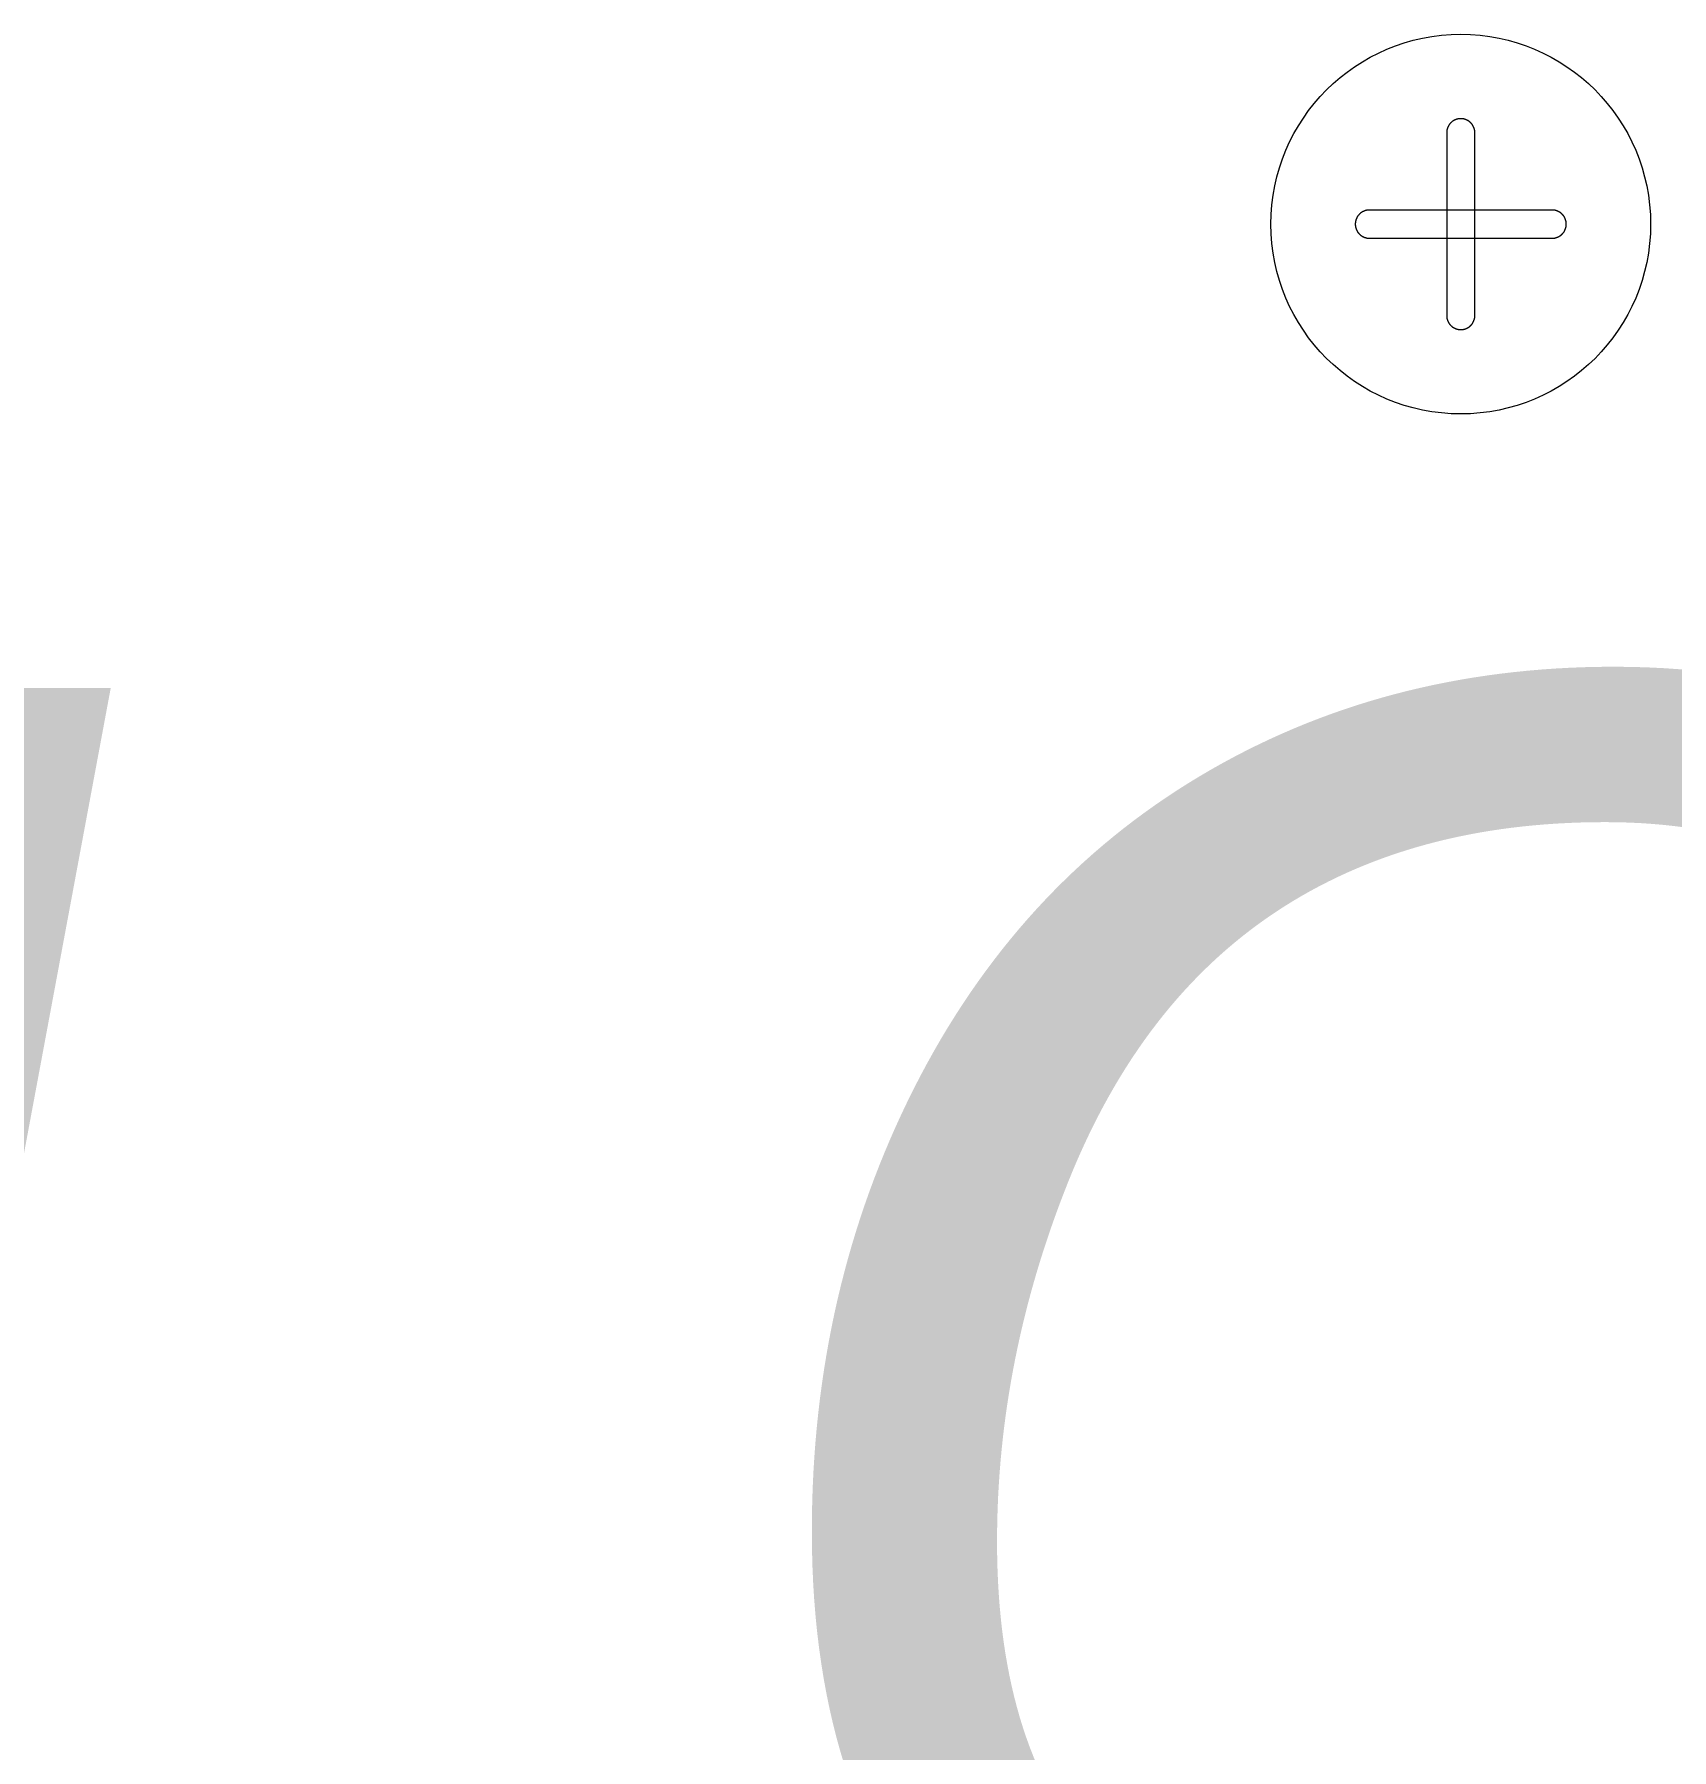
# Model space of a CAD drawing. Header units: millimetres. Extents: x 1322820 to 1391563, y 1051909 to 1098256.
# Drawn here: x 1364523.9 to 1364639, y 1068309.6 to 1068430.2 of the extents above; entities that cross this region are included whole.
import ezdxf

# ---------------------------------------------------------------- set-up
doc = ezdxf.new("R2010")
doc.units = ezdxf.units.MM
doc.header["$MEASUREMENT"] = 0
doc.layers.get('0').update_dxf_attribs({"true_color": 0x787878})
doc.layers.add('instalatii - echipamente_Pen_No__21', color=7, linetype='Continuous', lineweight=20, true_color=0x787878)
doc.layers.add('New_instalatii - echipamente_Pen_No__1', color=7, linetype='Continuous', lineweight=13, true_color=0x787878)
doc.styles.add('GENERATED_STYLE_3', font='ariali.ttf')

# ---------------------------------------------------------------- blocks, each defined once
blk = doc.blocks.new('terasa')
at = {"layer": 'instalatii - echipamente_Pen_No__21', "linetype": 'Continuous', "lineweight": 20}
for p, q in [((1364623.209, 1068423.287), (1364623.209, 1068410.43)), ((1364623.209, 1068423.287), (1364623.209, 1068410.43)), ((1364625.187, 1068410.43), (1364625.187, 1068423.287)), ((1364625.187, 1068410.43), (1364625.187, 1068423.287)), ((1364630.626, 1068417.847), (1364617.769, 1068417.847)), ((1364625.187, 1068417.847), (1364623.209, 1068417.847)), ((1364617.769, 1068415.869), (1364630.626, 1068415.869)), ((1364623.209, 1068415.869), (1364625.187, 1068415.869))]:
    blk.add_line(p, q, dxfattribs=at)
at = {"layer": 'instalatii - echipamente_Pen_No__21', "linetype": 'Continuous', "lineweight": 20, "flags": 128}
for points in [[(1364624.198, 1068424.276), (1364624.177, 1068424.276), (1364624.166, 1068424.276), (1364624.153, 1068424.276), (1364624.138, 1068424.276), (1364624.127, 1068424.275), (1364624.116, 1068424.275), (1364624.104, 1068424.274), (1364624.091, 1068424.273), (1364624.079, 1068424.272), (1364624.066, 1068424.271), (1364624.053, 1068424.27), (1364624.039, 1068424.268), (1364624.026, 1068424.266), (1364624.012, 1068424.263), (1364623.997, 1068424.26), (1364623.982, 1068424.256), (1364623.966, 1068424.252), (1364623.949, 1068424.247), (1364623.932, 1068424.241), (1364623.913, 1068424.235), (1364623.903, 1068424.232), (1364623.893, 1068424.228), (1364623.883, 1068424.224), (1364623.872, 1068424.22), (1364623.862, 1068424.216), (1364623.851, 1068424.212), (1364623.841, 1068424.208), (1364623.83, 1068424.204), (1364623.819, 1068424.199), (1364623.809, 1068424.195), (1364623.798, 1068424.19), (1364623.788, 1068424.186), (1364623.777, 1068424.181), (1364623.767, 1068424.177), (1364623.757, 1068424.172), (1364623.747, 1068424.168), (1364623.738, 1068424.163), (1364623.728, 1068424.159), (1364623.719, 1068424.154), (1364623.702, 1068424.145), (1364623.686, 1068424.137), (1364623.672, 1068424.128), (1364623.658, 1068424.12), (1364623.645, 1068424.112), (1364623.633, 1068424.104), (1364623.621, 1068424.096), (1364623.611, 1068424.088), (1364623.6, 1068424.08), (1364623.59, 1068424.072), (1364623.58, 1068424.064), (1364623.571, 1068424.055), (1364623.561, 1068424.047), (1364623.552, 1068424.038), (1364623.543, 1068424.03), (1364623.534, 1068424.021), (1364623.525, 1068424.012), (1364623.516, 1068424.004), (1364623.507, 1068423.995), (1364623.498, 1068423.986), (1364623.49, 1068423.977), (1364623.481, 1068423.969), (1364623.472, 1068423.96), (1364623.463, 1068423.951), (1364623.455, 1068423.942), (1364623.446, 1068423.933), (1364623.438, 1068423.923), (1364623.429, 1068423.914), (1364623.421, 1068423.904), (1364623.412, 1068423.894), (1364623.404, 1068423.884), (1364623.396, 1068423.874), (1364623.388, 1068423.863), (1364623.38, 1068423.851), (1364623.372, 1068423.839), (1364623.364, 1068423.826), (1364623.356, 1068423.813), (1364623.348, 1068423.798), (1364623.339, 1068423.782), (1364623.33, 1068423.765), (1364623.326, 1068423.756), (1364623.321, 1068423.746), (1364623.317, 1068423.737), (1364623.312, 1068423.727), (1364623.308, 1068423.717), (1364623.303, 1068423.707), (1364623.299, 1068423.696), (1364623.294, 1068423.686), (1364623.29, 1068423.675), (1364623.285, 1068423.665), (1364623.281, 1068423.654), (1364623.276, 1068423.643), (1364623.272, 1068423.633), (1364623.268, 1068423.622), (1364623.264, 1068423.612), (1364623.26, 1068423.601), (1364623.256, 1068423.591), (1364623.253, 1068423.581), (1364623.25, 1068423.571), (1364623.246, 1068423.562), (1364623.24, 1068423.543), (1364623.235, 1068423.526), (1364623.231, 1068423.51), (1364623.227, 1068423.494), (1364623.223, 1068423.48), (1364623.22, 1068423.465), (1364623.218, 1068423.452), (1364623.216, 1068423.438), (1364623.214, 1068423.425), (1364623.213, 1068423.412), (1364623.212, 1068423.4), (1364623.211, 1068423.387), (1364623.21, 1068423.375), (1364623.21, 1068423.363), (1364623.209, 1068423.352), (1364623.209, 1068423.341), (1364623.209, 1068423.327), (1364623.209, 1068423.314), (1364623.209, 1068423.287)], [(1364624.198, 1068424.276), (1364624.177, 1068424.276), (1364624.166, 1068424.276), (1364624.153, 1068424.276), (1364624.138, 1068424.276), (1364624.127, 1068424.275), (1364624.116, 1068424.275), (1364624.104, 1068424.274), (1364624.091, 1068424.273), (1364624.079, 1068424.272), (1364624.066, 1068424.271), (1364624.053, 1068424.27), (1364624.039, 1068424.268), (1364624.026, 1068424.266), (1364624.012, 1068424.263), (1364623.997, 1068424.26), (1364623.982, 1068424.256), (1364623.966, 1068424.252), (1364623.949, 1068424.247), (1364623.932, 1068424.241), (1364623.913, 1068424.235), (1364623.903, 1068424.232), (1364623.893, 1068424.228), (1364623.883, 1068424.224), (1364623.872, 1068424.22), (1364623.862, 1068424.216), (1364623.851, 1068424.212), (1364623.841, 1068424.208), (1364623.83, 1068424.204), (1364623.819, 1068424.199), (1364623.809, 1068424.195), (1364623.798, 1068424.19), (1364623.788, 1068424.186), (1364623.777, 1068424.181), (1364623.767, 1068424.177), (1364623.757, 1068424.172), (1364623.747, 1068424.168), (1364623.738, 1068424.163), (1364623.728, 1068424.159), (1364623.719, 1068424.154), (1364623.702, 1068424.145), (1364623.686, 1068424.137), (1364623.672, 1068424.128), (1364623.658, 1068424.12), (1364623.645, 1068424.112), (1364623.633, 1068424.104), (1364623.621, 1068424.096), (1364623.611, 1068424.088), (1364623.6, 1068424.08), (1364623.59, 1068424.072), (1364623.58, 1068424.064), (1364623.571, 1068424.055), (1364623.561, 1068424.047), (1364623.552, 1068424.038), (1364623.543, 1068424.03), (1364623.534, 1068424.021), (1364623.525, 1068424.012), (1364623.516, 1068424.004), (1364623.507, 1068423.995), (1364623.498, 1068423.986), (1364623.49, 1068423.977), (1364623.481, 1068423.969), (1364623.472, 1068423.96), (1364623.463, 1068423.951), (1364623.455, 1068423.942), (1364623.446, 1068423.933), (1364623.438, 1068423.923), (1364623.429, 1068423.914), (1364623.421, 1068423.904), (1364623.412, 1068423.894), (1364623.404, 1068423.884), (1364623.396, 1068423.874), (1364623.388, 1068423.863), (1364623.38, 1068423.851), (1364623.372, 1068423.839), (1364623.364, 1068423.826), (1364623.356, 1068423.813), (1364623.348, 1068423.798), (1364623.339, 1068423.782), (1364623.33, 1068423.765), (1364623.326, 1068423.756), (1364623.321, 1068423.746), (1364623.317, 1068423.737), (1364623.312, 1068423.727), (1364623.308, 1068423.717), (1364623.303, 1068423.707), (1364623.299, 1068423.696), (1364623.294, 1068423.686), (1364623.29, 1068423.675), (1364623.285, 1068423.665), (1364623.281, 1068423.654), (1364623.276, 1068423.643), (1364623.272, 1068423.633), (1364623.268, 1068423.622), (1364623.264, 1068423.612), (1364623.26, 1068423.601), (1364623.256, 1068423.591), (1364623.253, 1068423.581), (1364623.25, 1068423.571), (1364623.246, 1068423.562), (1364623.24, 1068423.543), (1364623.235, 1068423.526), (1364623.231, 1068423.51), (1364623.227, 1068423.494), (1364623.223, 1068423.48), (1364623.22, 1068423.465), (1364623.218, 1068423.452), (1364623.216, 1068423.438), (1364623.214, 1068423.425), (1364623.213, 1068423.412), (1364623.212, 1068423.4), (1364623.211, 1068423.387), (1364623.21, 1068423.375), (1364623.21, 1068423.363), (1364623.209, 1068423.352), (1364623.209, 1068423.341), (1364623.209, 1068423.327), (1364623.209, 1068423.314), (1364623.209, 1068423.287)], [(1364625.187, 1068423.287), (1364625.187, 1068423.308), (1364625.187, 1068423.318), (1364625.187, 1068423.331), (1364625.187, 1068423.346), (1364625.186, 1068423.357), (1364625.186, 1068423.369), (1364625.185, 1068423.381), (1364625.184, 1068423.393), (1364625.183, 1068423.406), (1364625.182, 1068423.419), (1364625.181, 1068423.432), (1364625.179, 1068423.445), (1364625.177, 1068423.458), (1364625.174, 1068423.472), (1364625.171, 1068423.487), (1364625.167, 1068423.502), (1364625.163, 1068423.518), (1364625.158, 1068423.535), (1364625.153, 1068423.552), (1364625.146, 1068423.571), (1364625.143, 1068423.581), (1364625.139, 1068423.591), (1364625.136, 1068423.601), (1364625.132, 1068423.612), (1364625.128, 1068423.622), (1364625.124, 1068423.633), (1364625.119, 1068423.643), (1364625.115, 1068423.654), (1364625.111, 1068423.665), (1364625.106, 1068423.675), (1364625.102, 1068423.686), (1364625.097, 1068423.696), (1364625.093, 1068423.707), (1364625.088, 1068423.717), (1364625.084, 1068423.727), (1364625.079, 1068423.737), (1364625.074, 1068423.746), (1364625.07, 1068423.756), (1364625.066, 1068423.765), (1364625.057, 1068423.782), (1364625.048, 1068423.798), (1364625.04, 1068423.813), (1364625.032, 1068423.826), (1364625.024, 1068423.839), (1364625.016, 1068423.851), (1364625.008, 1068423.863), (1364625, 1068423.874), (1364624.991, 1068423.884), (1364624.983, 1068423.894), (1364624.975, 1068423.904), (1364624.967, 1068423.914), (1364624.958, 1068423.923), (1364624.95, 1068423.933), (1364624.941, 1068423.942), (1364624.932, 1068423.951), (1364624.924, 1068423.96), (1364624.915, 1068423.969), (1364624.906, 1068423.977), (1364624.897, 1068423.986), (1364624.889, 1068423.995), (1364624.88, 1068424.004), (1364624.871, 1068424.012), (1364624.862, 1068424.021), (1364624.853, 1068424.03), (1364624.844, 1068424.038), (1364624.835, 1068424.047), (1364624.825, 1068424.055), (1364624.816, 1068424.064), (1364624.806, 1068424.072), (1364624.796, 1068424.08), (1364624.785, 1068424.088), (1364624.774, 1068424.096), (1364624.763, 1068424.104), (1364624.751, 1068424.112), (1364624.738, 1068424.12), (1364624.724, 1068424.128), (1364624.709, 1068424.137), (1364624.694, 1068424.145), (1364624.677, 1068424.154), (1364624.667, 1068424.159), (1364624.658, 1068424.163), (1364624.649, 1068424.168), (1364624.639, 1068424.172), (1364624.629, 1068424.177), (1364624.618, 1068424.181), (1364624.608, 1068424.186), (1364624.598, 1068424.19), (1364624.587, 1068424.195), (1364624.576, 1068424.199), (1364624.566, 1068424.204), (1364624.555, 1068424.208), (1364624.544, 1068424.212), (1364624.534, 1068424.216), (1364624.523, 1068424.22), (1364624.513, 1068424.224), (1364624.503, 1068424.228), (1364624.493, 1068424.232), (1364624.483, 1068424.235), (1364624.473, 1068424.238), (1364624.455, 1068424.244), (1364624.438, 1068424.249), (1364624.422, 1068424.254), (1364624.406, 1068424.258), (1364624.391, 1068424.261), (1364624.377, 1068424.264), (1364624.363, 1068424.267), (1364624.35, 1068424.269), (1364624.337, 1068424.27), (1364624.324, 1068424.272), (1364624.311, 1068424.273), (1364624.298, 1068424.274), (1364624.286, 1068424.275), (1364624.274, 1068424.275), (1364624.263, 1068424.275), (1364624.252, 1068424.276), (1364624.238, 1068424.276), (1364624.225, 1068424.276), (1364624.198, 1068424.276)], [(1364625.187, 1068423.287), (1364625.187, 1068423.308), (1364625.187, 1068423.318), (1364625.187, 1068423.331), (1364625.187, 1068423.346), (1364625.186, 1068423.357), (1364625.186, 1068423.369), (1364625.185, 1068423.381), (1364625.184, 1068423.393), (1364625.183, 1068423.406), (1364625.182, 1068423.419), (1364625.181, 1068423.432), (1364625.179, 1068423.445), (1364625.177, 1068423.458), (1364625.174, 1068423.472), (1364625.171, 1068423.487), (1364625.167, 1068423.502), (1364625.163, 1068423.518), (1364625.158, 1068423.535), (1364625.153, 1068423.552), (1364625.146, 1068423.571), (1364625.143, 1068423.581), (1364625.139, 1068423.591), (1364625.136, 1068423.601), (1364625.132, 1068423.612), (1364625.128, 1068423.622), (1364625.124, 1068423.633), (1364625.119, 1068423.643), (1364625.115, 1068423.654), (1364625.111, 1068423.665), (1364625.106, 1068423.675), (1364625.102, 1068423.686), (1364625.097, 1068423.696), (1364625.093, 1068423.707), (1364625.088, 1068423.717), (1364625.084, 1068423.727), (1364625.079, 1068423.737), (1364625.074, 1068423.746), (1364625.07, 1068423.756), (1364625.066, 1068423.765), (1364625.057, 1068423.782), (1364625.048, 1068423.798), (1364625.04, 1068423.813), (1364625.032, 1068423.826), (1364625.024, 1068423.839), (1364625.016, 1068423.851), (1364625.008, 1068423.863), (1364625, 1068423.874), (1364624.991, 1068423.884), (1364624.983, 1068423.894), (1364624.975, 1068423.904), (1364624.967, 1068423.914), (1364624.958, 1068423.923), (1364624.95, 1068423.933), (1364624.941, 1068423.942), (1364624.932, 1068423.951), (1364624.924, 1068423.96), (1364624.915, 1068423.969), (1364624.906, 1068423.977), (1364624.897, 1068423.986), (1364624.889, 1068423.995), (1364624.88, 1068424.004), (1364624.871, 1068424.012), (1364624.862, 1068424.021), (1364624.853, 1068424.03), (1364624.844, 1068424.038), (1364624.835, 1068424.047), (1364624.825, 1068424.055), (1364624.816, 1068424.064), (1364624.806, 1068424.072), (1364624.796, 1068424.08), (1364624.785, 1068424.088), (1364624.774, 1068424.096), (1364624.763, 1068424.104), (1364624.751, 1068424.112), (1364624.738, 1068424.12), (1364624.724, 1068424.128), (1364624.709, 1068424.137), (1364624.694, 1068424.145), (1364624.677, 1068424.154), (1364624.667, 1068424.159), (1364624.658, 1068424.163), (1364624.649, 1068424.168), (1364624.639, 1068424.172), (1364624.629, 1068424.177), (1364624.618, 1068424.181), (1364624.608, 1068424.186), (1364624.598, 1068424.19), (1364624.587, 1068424.195), (1364624.576, 1068424.199), (1364624.566, 1068424.204), (1364624.555, 1068424.208), (1364624.544, 1068424.212), (1364624.534, 1068424.216), (1364624.523, 1068424.22), (1364624.513, 1068424.224), (1364624.503, 1068424.228), (1364624.493, 1068424.232), (1364624.483, 1068424.235), (1364624.473, 1068424.238), (1364624.455, 1068424.244), (1364624.438, 1068424.249), (1364624.422, 1068424.254), (1364624.406, 1068424.258), (1364624.391, 1068424.261), (1364624.377, 1068424.264), (1364624.363, 1068424.267), (1364624.35, 1068424.269), (1364624.337, 1068424.27), (1364624.324, 1068424.272), (1364624.311, 1068424.273), (1364624.298, 1068424.274), (1364624.286, 1068424.275), (1364624.274, 1068424.275), (1364624.263, 1068424.275), (1364624.252, 1068424.276), (1364624.238, 1068424.276), (1364624.225, 1068424.276), (1364624.198, 1068424.276)], [(1364617.769, 1068417.847), (1364617.749, 1068417.847), (1364617.738, 1068417.847), (1364617.725, 1068417.847), (1364617.71, 1068417.847), (1364617.699, 1068417.847), (1364617.688, 1068417.846), (1364617.675, 1068417.846), (1364617.663, 1068417.845), (1364617.65, 1068417.844), (1364617.638, 1068417.843), (1364617.625, 1068417.841), (1364617.611, 1068417.839), (1364617.598, 1068417.837), (1364617.584, 1068417.834), (1364617.569, 1068417.831), (1364617.554, 1068417.828), (1364617.538, 1068417.823), (1364617.522, 1068417.819), (1364617.504, 1068417.813), (1364617.485, 1068417.807), (1364617.475, 1068417.803), (1364617.465, 1068417.8), (1364617.455, 1068417.796), (1364617.445, 1068417.792), (1364617.434, 1068417.788), (1364617.424, 1068417.784), (1364617.413, 1068417.78), (1364617.402, 1068417.776), (1364617.392, 1068417.771), (1364617.381, 1068417.767), (1364617.37, 1068417.762), (1364617.36, 1068417.758), (1364617.35, 1068417.753), (1364617.339, 1068417.749), (1364617.329, 1068417.744), (1364617.319, 1068417.739), (1364617.31, 1068417.735), (1364617.301, 1068417.73), (1364617.291, 1068417.726), (1364617.274, 1068417.717), (1364617.258, 1068417.709), (1364617.244, 1068417.7), (1364617.23, 1068417.692), (1364617.217, 1068417.684), (1364617.205, 1068417.676), (1364617.193, 1068417.668), (1364617.182, 1068417.66), (1364617.172, 1068417.652), (1364617.162, 1068417.644), (1364617.152, 1068417.636), (1364617.142, 1068417.627), (1364617.133, 1068417.619), (1364617.124, 1068417.61), (1364617.115, 1068417.601), (1364617.105, 1068417.593), (1364617.097, 1068417.584), (1364617.088, 1068417.575), (1364617.079, 1068417.567), (1364617.07, 1068417.558), (1364617.061, 1068417.549), (1364617.053, 1068417.54), (1364617.044, 1068417.531), (1364617.035, 1068417.522), (1364617.026, 1068417.513), (1364617.018, 1068417.504), (1364617.009, 1068417.495), (1364617.001, 1068417.486), (1364616.993, 1068417.476), (1364616.984, 1068417.466), (1364616.976, 1068417.456), (1364616.968, 1068417.446), (1364616.96, 1068417.435), (1364616.952, 1068417.423), (1364616.944, 1068417.411), (1364616.936, 1068417.398), (1364616.928, 1068417.385), (1364616.919, 1068417.37), (1364616.911, 1068417.354), (1364616.902, 1068417.337), (1364616.898, 1068417.328), (1364616.893, 1068417.319), (1364616.889, 1068417.309), (1364616.884, 1068417.299), (1364616.879, 1068417.289), (1364616.875, 1068417.279), (1364616.87, 1068417.269), (1364616.866, 1068417.258), (1364616.861, 1068417.247), (1364616.857, 1068417.237), (1364616.852, 1068417.226), (1364616.848, 1068417.215), (1364616.844, 1068417.205), (1364616.84, 1068417.194), (1364616.836, 1068417.184), (1364616.832, 1068417.173), (1364616.828, 1068417.163), (1364616.825, 1068417.153), (1364616.821, 1068417.143), (1364616.818, 1068417.134), (1364616.812, 1068417.116), (1364616.807, 1068417.098), (1364616.802, 1068417.082), (1364616.798, 1068417.066), (1364616.795, 1068417.052), (1364616.792, 1068417.037), (1364616.79, 1068417.024), (1364616.788, 1068417.01), (1364616.786, 1068416.997), (1364616.784, 1068416.984), (1364616.783, 1068416.971), (1364616.782, 1068416.959), (1364616.782, 1068416.947), (1364616.781, 1068416.935), (1364616.781, 1068416.923), (1364616.781, 1068416.913), (1364616.78, 1068416.898), (1364616.78, 1068416.886), (1364616.78, 1068416.858)], [(1364631.615, 1068416.858), (1364631.615, 1068416.879), (1364631.615, 1068416.89), (1364631.615, 1068416.903), (1364631.615, 1068416.918), (1364631.615, 1068416.929), (1364631.614, 1068416.941), (1364631.614, 1068416.953), (1364631.613, 1068416.965), (1364631.612, 1068416.978), (1364631.611, 1068416.991), (1364631.609, 1068417.004), (1364631.607, 1068417.017), (1364631.605, 1068417.03), (1364631.602, 1068417.044), (1364631.599, 1068417.059), (1364631.596, 1068417.074), (1364631.591, 1068417.09), (1364631.586, 1068417.107), (1364631.581, 1068417.125), (1364631.575, 1068417.143), (1364631.571, 1068417.153), (1364631.568, 1068417.163), (1364631.564, 1068417.173), (1364631.56, 1068417.184), (1364631.556, 1068417.194), (1364631.552, 1068417.205), (1364631.548, 1068417.215), (1364631.543, 1068417.226), (1364631.539, 1068417.237), (1364631.535, 1068417.247), (1364631.53, 1068417.258), (1364631.525, 1068417.269), (1364631.521, 1068417.279), (1364631.516, 1068417.289), (1364631.512, 1068417.299), (1364631.507, 1068417.309), (1364631.503, 1068417.319), (1364631.498, 1068417.328), (1364631.494, 1068417.337), (1364631.485, 1068417.354), (1364631.476, 1068417.37), (1364631.468, 1068417.385), (1364631.46, 1068417.398), (1364631.452, 1068417.411), (1364631.444, 1068417.423), (1364631.436, 1068417.435), (1364631.428, 1068417.446), (1364631.42, 1068417.456), (1364631.411, 1068417.466), (1364631.403, 1068417.476), (1364631.395, 1068417.486), (1364631.386, 1068417.495), (1364631.378, 1068417.504), (1364631.369, 1068417.513), (1364631.361, 1068417.522), (1364631.352, 1068417.531), (1364631.343, 1068417.54), (1364631.334, 1068417.549), (1364631.326, 1068417.558), (1364631.317, 1068417.567), (1364631.308, 1068417.575), (1364631.299, 1068417.584), (1364631.29, 1068417.593), (1364631.281, 1068417.601), (1364631.272, 1068417.61), (1364631.263, 1068417.619), (1364631.253, 1068417.627), (1364631.244, 1068417.636), (1364631.234, 1068417.644), (1364631.224, 1068417.652), (1364631.213, 1068417.66), (1364631.202, 1068417.668), (1364631.191, 1068417.676), (1364631.179, 1068417.684), (1364631.166, 1068417.692), (1364631.152, 1068417.7), (1364631.137, 1068417.709), (1364631.121, 1068417.717), (1364631.104, 1068417.726), (1364631.095, 1068417.73), (1364631.086, 1068417.735), (1364631.076, 1068417.739), (1364631.066, 1068417.744), (1364631.056, 1068417.749), (1364631.046, 1068417.753), (1364631.036, 1068417.758), (1364631.025, 1068417.762), (1364631.015, 1068417.767), (1364631.004, 1068417.771), (1364630.993, 1068417.776), (1364630.983, 1068417.78), (1364630.972, 1068417.784), (1364630.962, 1068417.788), (1364630.951, 1068417.792), (1364630.941, 1068417.796), (1364630.931, 1068417.8), (1364630.921, 1068417.803), (1364630.911, 1068417.807), (1364630.901, 1068417.81), (1364630.883, 1068417.816), (1364630.866, 1068417.821), (1364630.849, 1068417.826), (1364630.834, 1068417.83), (1364630.819, 1068417.833), (1364630.805, 1068417.836), (1364630.791, 1068417.838), (1364630.778, 1068417.84), (1364630.765, 1068417.842), (1364630.752, 1068417.843), (1364630.739, 1068417.844), (1364630.726, 1068417.845), (1364630.714, 1068417.846), (1364630.702, 1068417.846), (1364630.691, 1068417.847), (1364630.681, 1068417.847), (1364630.666, 1068417.847), (1364630.654, 1068417.847), (1364630.626, 1068417.847)], [(1364616.78, 1068416.858), (1364616.78, 1068416.838), (1364616.78, 1068416.827), (1364616.78, 1068416.814), (1364616.781, 1068416.799), (1364616.781, 1068416.788), (1364616.781, 1068416.776), (1364616.782, 1068416.764), (1364616.783, 1068416.752), (1364616.784, 1068416.739), (1364616.785, 1068416.726), (1364616.787, 1068416.713), (1364616.788, 1068416.7), (1364616.791, 1068416.686), (1364616.793, 1068416.672), (1364616.797, 1068416.658), (1364616.8, 1068416.643), (1364616.804, 1068416.627), (1364616.809, 1068416.61), (1364616.815, 1068416.592), (1364616.821, 1068416.573), (1364616.825, 1068416.563), (1364616.828, 1068416.553), (1364616.832, 1068416.543), (1364616.836, 1068416.533), (1364616.84, 1068416.522), (1364616.844, 1068416.512), (1364616.848, 1068416.501), (1364616.852, 1068416.491), (1364616.857, 1068416.48), (1364616.861, 1068416.469), (1364616.866, 1068416.459), (1364616.87, 1068416.448), (1364616.875, 1068416.438), (1364616.879, 1068416.428), (1364616.884, 1068416.418), (1364616.889, 1068416.408), (1364616.893, 1068416.398), (1364616.898, 1068416.389), (1364616.902, 1068416.38), (1364616.911, 1068416.363), (1364616.919, 1068416.347), (1364616.928, 1068416.332), (1364616.936, 1068416.318), (1364616.944, 1068416.305), (1364616.952, 1068416.293), (1364616.96, 1068416.282), (1364616.968, 1068416.271), (1364616.976, 1068416.261), (1364616.984, 1068416.251), (1364616.993, 1068416.241), (1364617.001, 1068416.231), (1364617.009, 1068416.222), (1364617.018, 1068416.212), (1364617.026, 1068416.203), (1364617.035, 1068416.194), (1364617.044, 1068416.185), (1364617.053, 1068416.177), (1364617.061, 1068416.168), (1364617.07, 1068416.159), (1364617.079, 1068416.15), (1364617.088, 1068416.141), (1364617.097, 1068416.133), (1364617.105, 1068416.124), (1364617.115, 1068416.115), (1364617.124, 1068416.107), (1364617.133, 1068416.098), (1364617.142, 1068416.09), (1364617.152, 1068416.081), (1364617.162, 1068416.073), (1364617.172, 1068416.065), (1364617.182, 1068416.057), (1364617.193, 1068416.049), (1364617.205, 1068416.041), (1364617.217, 1068416.033), (1364617.23, 1068416.025), (1364617.244, 1068416.016), (1364617.258, 1068416.008), (1364617.274, 1068415.999), (1364617.291, 1068415.991), (1364617.301, 1068415.986), (1364617.31, 1068415.982), (1364617.319, 1068415.977), (1364617.329, 1068415.973), (1364617.339, 1068415.968), (1364617.35, 1068415.964), (1364617.36, 1068415.959), (1364617.37, 1068415.954), (1364617.381, 1068415.95), (1364617.392, 1068415.946), (1364617.402, 1068415.941), (1364617.413, 1068415.937), (1364617.424, 1068415.933), (1364617.434, 1068415.929), (1364617.445, 1068415.925), (1364617.455, 1068415.921), (1364617.465, 1068415.917), (1364617.475, 1068415.913), (1364617.485, 1068415.91), (1364617.495, 1068415.907), (1364617.513, 1068415.901), (1364617.53, 1068415.896), (1364617.546, 1068415.891), (1364617.562, 1068415.887), (1364617.577, 1068415.884), (1364617.591, 1068415.881), (1364617.605, 1068415.879), (1364617.618, 1068415.877), (1364617.631, 1068415.875), (1364617.644, 1068415.873), (1364617.657, 1068415.872), (1364617.669, 1068415.871), (1364617.682, 1068415.871), (1364617.693, 1068415.87), (1364617.705, 1068415.87), (1364617.715, 1068415.87), (1364617.73, 1068415.869), (1364617.742, 1068415.869), (1364617.769, 1068415.869)], [(1364630.626, 1068415.869), (1364630.647, 1068415.869), (1364630.658, 1068415.869), (1364630.671, 1068415.869), (1364630.686, 1068415.87), (1364630.697, 1068415.87), (1364630.708, 1068415.87), (1364630.72, 1068415.871), (1364630.733, 1068415.872), (1364630.745, 1068415.873), (1364630.758, 1068415.874), (1364630.771, 1068415.876), (1364630.784, 1068415.877), (1364630.798, 1068415.88), (1364630.812, 1068415.882), (1364630.826, 1068415.885), (1364630.842, 1068415.889), (1364630.857, 1068415.893), (1364630.874, 1068415.898), (1364630.892, 1068415.904), (1364630.911, 1068415.91), (1364630.921, 1068415.913), (1364630.931, 1068415.917), (1364630.941, 1068415.921), (1364630.951, 1068415.925), (1364630.962, 1068415.929), (1364630.972, 1068415.933), (1364630.983, 1068415.937), (1364630.993, 1068415.941), (1364631.004, 1068415.946), (1364631.015, 1068415.95), (1364631.025, 1068415.954), (1364631.036, 1068415.959), (1364631.046, 1068415.964), (1364631.056, 1068415.968), (1364631.066, 1068415.973), (1364631.076, 1068415.977), (1364631.086, 1068415.982), (1364631.095, 1068415.986), (1364631.104, 1068415.991), (1364631.121, 1068415.999), (1364631.137, 1068416.008), (1364631.152, 1068416.016), (1364631.166, 1068416.025), (1364631.179, 1068416.033), (1364631.191, 1068416.041), (1364631.202, 1068416.049), (1364631.213, 1068416.057), (1364631.224, 1068416.065), (1364631.234, 1068416.073), (1364631.244, 1068416.081), (1364631.253, 1068416.09), (1364631.263, 1068416.098), (1364631.272, 1068416.107), (1364631.281, 1068416.115), (1364631.29, 1068416.124), (1364631.299, 1068416.133), (1364631.308, 1068416.141), (1364631.317, 1068416.15), (1364631.326, 1068416.159), (1364631.334, 1068416.168), (1364631.343, 1068416.177), (1364631.352, 1068416.185), (1364631.361, 1068416.194), (1364631.369, 1068416.203), (1364631.378, 1068416.212), (1364631.386, 1068416.222), (1364631.395, 1068416.231), (1364631.403, 1068416.241), (1364631.411, 1068416.251), (1364631.42, 1068416.261), (1364631.428, 1068416.271), (1364631.436, 1068416.282), (1364631.444, 1068416.293), (1364631.452, 1068416.305), (1364631.46, 1068416.318), (1364631.468, 1068416.332), (1364631.476, 1068416.347), (1364631.485, 1068416.363), (1364631.494, 1068416.38), (1364631.498, 1068416.389), (1364631.503, 1068416.398), (1364631.507, 1068416.408), (1364631.512, 1068416.418), (1364631.516, 1068416.428), (1364631.521, 1068416.438), (1364631.525, 1068416.448), (1364631.53, 1068416.459), (1364631.535, 1068416.469), (1364631.539, 1068416.48), (1364631.543, 1068416.491), (1364631.548, 1068416.501), (1364631.552, 1068416.512), (1364631.556, 1068416.522), (1364631.56, 1068416.533), (1364631.564, 1068416.543), (1364631.568, 1068416.553), (1364631.571, 1068416.563), (1364631.575, 1068416.573), (1364631.578, 1068416.583), (1364631.584, 1068416.601), (1364631.589, 1068416.618), (1364631.594, 1068416.635), (1364631.598, 1068416.65), (1364631.601, 1068416.665), (1364631.604, 1068416.679), (1364631.606, 1068416.693), (1364631.608, 1068416.707), (1364631.61, 1068416.72), (1364631.611, 1068416.733), (1364631.612, 1068416.745), (1364631.613, 1068416.758), (1364631.614, 1068416.77), (1364631.615, 1068416.782), (1364631.615, 1068416.793), (1364631.615, 1068416.804), (1364631.615, 1068416.818), (1364631.615, 1068416.831), (1364631.615, 1068416.858)], [(1364623.209, 1068410.43), (1364623.209, 1068410.409), (1364623.209, 1068410.399), (1364623.209, 1068410.385), (1364623.209, 1068410.37), (1364623.21, 1068410.36), (1364623.21, 1068410.348), (1364623.211, 1068410.336), (1364623.211, 1068410.324), (1364623.212, 1068410.311), (1364623.214, 1068410.298), (1364623.215, 1068410.285), (1364623.217, 1068410.272), (1364623.219, 1068410.258), (1364623.222, 1068410.244), (1364623.225, 1068410.23), (1364623.229, 1068410.215), (1364623.233, 1068410.199), (1364623.238, 1068410.182), (1364623.243, 1068410.164), (1364623.25, 1068410.145), (1364623.253, 1068410.136), (1364623.256, 1068410.126), (1364623.26, 1068410.116), (1364623.264, 1068410.105), (1364623.268, 1068410.095), (1364623.272, 1068410.084), (1364623.276, 1068410.074), (1364623.281, 1068410.063), (1364623.285, 1068410.052), (1364623.29, 1068410.042), (1364623.294, 1068410.031), (1364623.299, 1068410.02), (1364623.303, 1068410.01), (1364623.308, 1068410), (1364623.312, 1068409.99), (1364623.317, 1068409.98), (1364623.321, 1068409.97), (1364623.326, 1068409.961), (1364623.33, 1068409.952), (1364623.339, 1068409.935), (1364623.348, 1068409.919), (1364623.356, 1068409.904), (1364623.364, 1068409.89), (1364623.372, 1068409.877), (1364623.38, 1068409.865), (1364623.388, 1068409.854), (1364623.396, 1068409.843), (1364623.404, 1068409.833), (1364623.412, 1068409.822), (1364623.421, 1068409.813), (1364623.429, 1068409.803), (1364623.438, 1068409.793), (1364623.446, 1068409.784), (1364623.455, 1068409.775), (1364623.463, 1068409.766), (1364623.472, 1068409.757), (1364623.481, 1068409.748), (1364623.49, 1068409.739), (1364623.498, 1068409.731), (1364623.507, 1068409.722), (1364623.516, 1068409.713), (1364623.525, 1068409.704), (1364623.534, 1068409.696), (1364623.543, 1068409.687), (1364623.552, 1068409.678), (1364623.561, 1068409.67), (1364623.571, 1068409.661), (1364623.58, 1068409.653), (1364623.59, 1068409.645), (1364623.6, 1068409.637), (1364623.611, 1068409.629), (1364623.621, 1068409.621), (1364623.633, 1068409.613), (1364623.645, 1068409.605), (1364623.658, 1068409.596), (1364623.672, 1068409.588), (1364623.686, 1068409.58), (1364623.702, 1068409.571), (1364623.719, 1068409.563), (1364623.728, 1068409.558), (1364623.738, 1068409.554), (1364623.747, 1068409.549), (1364623.757, 1068409.545), (1364623.767, 1068409.54), (1364623.777, 1068409.535), (1364623.788, 1068409.531), (1364623.798, 1068409.526), (1364623.809, 1068409.522), (1364623.819, 1068409.517), (1364623.83, 1068409.513), (1364623.841, 1068409.509), (1364623.851, 1068409.504), (1364623.862, 1068409.5), (1364623.872, 1068409.496), (1364623.883, 1068409.492), (1364623.893, 1068409.489), (1364623.903, 1068409.485), (1364623.913, 1068409.482), (1364623.922, 1068409.478), (1364623.941, 1068409.472), (1364623.958, 1068409.467), (1364623.974, 1068409.463), (1364623.99, 1068409.459), (1364624.005, 1068409.455), (1364624.019, 1068409.452), (1364624.033, 1068409.45), (1364624.046, 1068409.448), (1364624.059, 1068409.446), (1364624.072, 1068409.445), (1364624.085, 1068409.444), (1364624.097, 1068409.443), (1364624.11, 1068409.442), (1364624.122, 1068409.442), (1364624.133, 1068409.441), (1364624.144, 1068409.441), (1364624.158, 1068409.441), (1364624.17, 1068409.441), (1364624.198, 1068409.441)], [(1364623.209, 1068410.43), (1364623.209, 1068410.409), (1364623.209, 1068410.399), (1364623.209, 1068410.385), (1364623.209, 1068410.37), (1364623.21, 1068410.36), (1364623.21, 1068410.348), (1364623.211, 1068410.336), (1364623.211, 1068410.324), (1364623.212, 1068410.311), (1364623.214, 1068410.298), (1364623.215, 1068410.285), (1364623.217, 1068410.272), (1364623.219, 1068410.258), (1364623.222, 1068410.244), (1364623.225, 1068410.23), (1364623.229, 1068410.215), (1364623.233, 1068410.199), (1364623.238, 1068410.182), (1364623.243, 1068410.164), (1364623.25, 1068410.145), (1364623.253, 1068410.136), (1364623.256, 1068410.126), (1364623.26, 1068410.116), (1364623.264, 1068410.105), (1364623.268, 1068410.095), (1364623.272, 1068410.084), (1364623.276, 1068410.074), (1364623.281, 1068410.063), (1364623.285, 1068410.052), (1364623.29, 1068410.042), (1364623.294, 1068410.031), (1364623.299, 1068410.02), (1364623.303, 1068410.01), (1364623.308, 1068410), (1364623.312, 1068409.99), (1364623.317, 1068409.98), (1364623.321, 1068409.97), (1364623.326, 1068409.961), (1364623.33, 1068409.952), (1364623.339, 1068409.935), (1364623.348, 1068409.919), (1364623.356, 1068409.904), (1364623.364, 1068409.89), (1364623.372, 1068409.877), (1364623.38, 1068409.865), (1364623.388, 1068409.854), (1364623.396, 1068409.843), (1364623.404, 1068409.833), (1364623.412, 1068409.822), (1364623.421, 1068409.813), (1364623.429, 1068409.803), (1364623.438, 1068409.793), (1364623.446, 1068409.784), (1364623.455, 1068409.775), (1364623.463, 1068409.766), (1364623.472, 1068409.757), (1364623.481, 1068409.748), (1364623.49, 1068409.739), (1364623.498, 1068409.731), (1364623.507, 1068409.722), (1364623.516, 1068409.713), (1364623.525, 1068409.704), (1364623.534, 1068409.696), (1364623.543, 1068409.687), (1364623.552, 1068409.678), (1364623.561, 1068409.67), (1364623.571, 1068409.661), (1364623.58, 1068409.653), (1364623.59, 1068409.645), (1364623.6, 1068409.637), (1364623.611, 1068409.629), (1364623.621, 1068409.621), (1364623.633, 1068409.613), (1364623.645, 1068409.605), (1364623.658, 1068409.596), (1364623.672, 1068409.588), (1364623.686, 1068409.58), (1364623.702, 1068409.571), (1364623.719, 1068409.563), (1364623.728, 1068409.558), (1364623.738, 1068409.554), (1364623.747, 1068409.549), (1364623.757, 1068409.545), (1364623.767, 1068409.54), (1364623.777, 1068409.535), (1364623.788, 1068409.531), (1364623.798, 1068409.526), (1364623.809, 1068409.522), (1364623.819, 1068409.517), (1364623.83, 1068409.513), (1364623.841, 1068409.509), (1364623.851, 1068409.504), (1364623.862, 1068409.5), (1364623.872, 1068409.496), (1364623.883, 1068409.492), (1364623.893, 1068409.489), (1364623.903, 1068409.485), (1364623.913, 1068409.482), (1364623.922, 1068409.478), (1364623.941, 1068409.472), (1364623.958, 1068409.467), (1364623.974, 1068409.463), (1364623.99, 1068409.459), (1364624.005, 1068409.455), (1364624.019, 1068409.452), (1364624.033, 1068409.45), (1364624.046, 1068409.448), (1364624.059, 1068409.446), (1364624.072, 1068409.445), (1364624.085, 1068409.444), (1364624.097, 1068409.443), (1364624.11, 1068409.442), (1364624.122, 1068409.442), (1364624.133, 1068409.441), (1364624.144, 1068409.441), (1364624.158, 1068409.441), (1364624.17, 1068409.441), (1364624.198, 1068409.441)], [(1364624.198, 1068409.441), (1364624.219, 1068409.441), (1364624.229, 1068409.441), (1364624.242, 1068409.441), (1364624.257, 1068409.441), (1364624.268, 1068409.441), (1364624.28, 1068409.442), (1364624.292, 1068409.443), (1364624.305, 1068409.443), (1364624.317, 1068409.444), (1364624.33, 1068409.446), (1364624.343, 1068409.447), (1364624.356, 1068409.449), (1364624.37, 1068409.451), (1364624.384, 1068409.454), (1364624.398, 1068409.457), (1364624.414, 1068409.461), (1364624.43, 1068409.465), (1364624.446, 1068409.47), (1364624.464, 1068409.475), (1364624.483, 1068409.482), (1364624.493, 1068409.485), (1364624.503, 1068409.489), (1364624.513, 1068409.492), (1364624.523, 1068409.496), (1364624.534, 1068409.5), (1364624.544, 1068409.504), (1364624.555, 1068409.509), (1364624.566, 1068409.513), (1364624.576, 1068409.517), (1364624.587, 1068409.522), (1364624.598, 1068409.526), (1364624.608, 1068409.531), (1364624.618, 1068409.535), (1364624.629, 1068409.54), (1364624.639, 1068409.545), (1364624.649, 1068409.549), (1364624.658, 1068409.554), (1364624.667, 1068409.558), (1364624.677, 1068409.563), (1364624.694, 1068409.571), (1364624.709, 1068409.58), (1364624.724, 1068409.588), (1364624.738, 1068409.596), (1364624.751, 1068409.605), (1364624.763, 1068409.613), (1364624.774, 1068409.621), (1364624.785, 1068409.629), (1364624.796, 1068409.637), (1364624.806, 1068409.645), (1364624.816, 1068409.653), (1364624.825, 1068409.661), (1364624.835, 1068409.67), (1364624.844, 1068409.678), (1364624.853, 1068409.687), (1364624.862, 1068409.696), (1364624.871, 1068409.704), (1364624.88, 1068409.713), (1364624.889, 1068409.722), (1364624.897, 1068409.731), (1364624.906, 1068409.739), (1364624.915, 1068409.748), (1364624.924, 1068409.757), (1364624.932, 1068409.766), (1364624.941, 1068409.775), (1364624.95, 1068409.784), (1364624.958, 1068409.793), (1364624.967, 1068409.803), (1364624.975, 1068409.813), (1364624.983, 1068409.822), (1364624.991, 1068409.833), (1364625, 1068409.843), (1364625.008, 1068409.854), (1364625.016, 1068409.865), (1364625.024, 1068409.877), (1364625.032, 1068409.89), (1364625.04, 1068409.904), (1364625.048, 1068409.919), (1364625.057, 1068409.935), (1364625.066, 1068409.952), (1364625.07, 1068409.961), (1364625.074, 1068409.97), (1364625.079, 1068409.98), (1364625.084, 1068409.99), (1364625.088, 1068410), (1364625.093, 1068410.01), (1364625.097, 1068410.02), (1364625.102, 1068410.031), (1364625.106, 1068410.042), (1364625.111, 1068410.052), (1364625.115, 1068410.063), (1364625.119, 1068410.074), (1364625.124, 1068410.084), (1364625.128, 1068410.095), (1364625.132, 1068410.105), (1364625.136, 1068410.116), (1364625.139, 1068410.126), (1364625.143, 1068410.136), (1364625.146, 1068410.145), (1364625.15, 1068410.155), (1364625.155, 1068410.173), (1364625.161, 1068410.191), (1364625.165, 1068410.207), (1364625.169, 1068410.222), (1364625.172, 1068410.237), (1364625.175, 1068410.251), (1364625.178, 1068410.265), (1364625.18, 1068410.279), (1364625.181, 1068410.292), (1364625.183, 1068410.304), (1364625.184, 1068410.317), (1364625.185, 1068410.33), (1364625.185, 1068410.342), (1364625.186, 1068410.354), (1364625.186, 1068410.365), (1364625.187, 1068410.376), (1364625.187, 1068410.39), (1364625.187, 1068410.402), (1364625.187, 1068410.43)], [(1364624.198, 1068409.441), (1364624.219, 1068409.441), (1364624.229, 1068409.441), (1364624.242, 1068409.441), (1364624.257, 1068409.441), (1364624.268, 1068409.441), (1364624.28, 1068409.442), (1364624.292, 1068409.443), (1364624.305, 1068409.443), (1364624.317, 1068409.444), (1364624.33, 1068409.446), (1364624.343, 1068409.447), (1364624.356, 1068409.449), (1364624.37, 1068409.451), (1364624.384, 1068409.454), (1364624.398, 1068409.457), (1364624.414, 1068409.461), (1364624.43, 1068409.465), (1364624.446, 1068409.47), (1364624.464, 1068409.475), (1364624.483, 1068409.482), (1364624.493, 1068409.485), (1364624.503, 1068409.489), (1364624.513, 1068409.492), (1364624.523, 1068409.496), (1364624.534, 1068409.5), (1364624.544, 1068409.504), (1364624.555, 1068409.509), (1364624.566, 1068409.513), (1364624.576, 1068409.517), (1364624.587, 1068409.522), (1364624.598, 1068409.526), (1364624.608, 1068409.531), (1364624.618, 1068409.535), (1364624.629, 1068409.54), (1364624.639, 1068409.545), (1364624.649, 1068409.549), (1364624.658, 1068409.554), (1364624.667, 1068409.558), (1364624.677, 1068409.563), (1364624.694, 1068409.571), (1364624.709, 1068409.58), (1364624.724, 1068409.588), (1364624.738, 1068409.596), (1364624.751, 1068409.605), (1364624.763, 1068409.613), (1364624.774, 1068409.621), (1364624.785, 1068409.629), (1364624.796, 1068409.637), (1364624.806, 1068409.645), (1364624.816, 1068409.653), (1364624.825, 1068409.661), (1364624.835, 1068409.67), (1364624.844, 1068409.678), (1364624.853, 1068409.687), (1364624.862, 1068409.696), (1364624.871, 1068409.704), (1364624.88, 1068409.713), (1364624.889, 1068409.722), (1364624.897, 1068409.731), (1364624.906, 1068409.739), (1364624.915, 1068409.748), (1364624.924, 1068409.757), (1364624.932, 1068409.766), (1364624.941, 1068409.775), (1364624.95, 1068409.784), (1364624.958, 1068409.793), (1364624.967, 1068409.803), (1364624.975, 1068409.813), (1364624.983, 1068409.822), (1364624.991, 1068409.833), (1364625, 1068409.843), (1364625.008, 1068409.854), (1364625.016, 1068409.865), (1364625.024, 1068409.877), (1364625.032, 1068409.89), (1364625.04, 1068409.904), (1364625.048, 1068409.919), (1364625.057, 1068409.935), (1364625.066, 1068409.952), (1364625.07, 1068409.961), (1364625.074, 1068409.97), (1364625.079, 1068409.98), (1364625.084, 1068409.99), (1364625.088, 1068410), (1364625.093, 1068410.01), (1364625.097, 1068410.02), (1364625.102, 1068410.031), (1364625.106, 1068410.042), (1364625.111, 1068410.052), (1364625.115, 1068410.063), (1364625.119, 1068410.074), (1364625.124, 1068410.084), (1364625.128, 1068410.095), (1364625.132, 1068410.105), (1364625.136, 1068410.116), (1364625.139, 1068410.126), (1364625.143, 1068410.136), (1364625.146, 1068410.145), (1364625.15, 1068410.155), (1364625.155, 1068410.173), (1364625.161, 1068410.191), (1364625.165, 1068410.207), (1364625.169, 1068410.222), (1364625.172, 1068410.237), (1364625.175, 1068410.251), (1364625.178, 1068410.265), (1364625.18, 1068410.279), (1364625.181, 1068410.292), (1364625.183, 1068410.304), (1364625.184, 1068410.317), (1364625.185, 1068410.33), (1364625.185, 1068410.342), (1364625.186, 1068410.354), (1364625.186, 1068410.365), (1364625.187, 1068410.376), (1364625.187, 1068410.39), (1364625.187, 1068410.402), (1364625.187, 1068410.43)]]:
    blk.add_lwpolyline(points, dxfattribs=at)
at = {"layer": 'instalatii - echipamente_Pen_No__21', "linetype": 'Continuous', "lineweight": 20}
blk.add_circle((1364624.198, 1068416.858), 13.352, dxfattribs=at)
at = {"layer": 'New_instalatii - echipamente_Pen_No__1', "linetype": 'Continuous', "lineweight": 13, "insert": (1364935.707, 1068254.144), "char_height": 100, "attachment_point": 8, "style": 'GENERATED_STYLE_3'}
blk.add_mtext('\\A1;C.T.A. BLOC OPERATOR (E4)', dxfattribs=at)

msp = doc.modelspace()

# ---------------------------------------------------------------- block references
msp.add_blockref('terasa', (0, 0))

doc.saveas('drawing.dxf')
